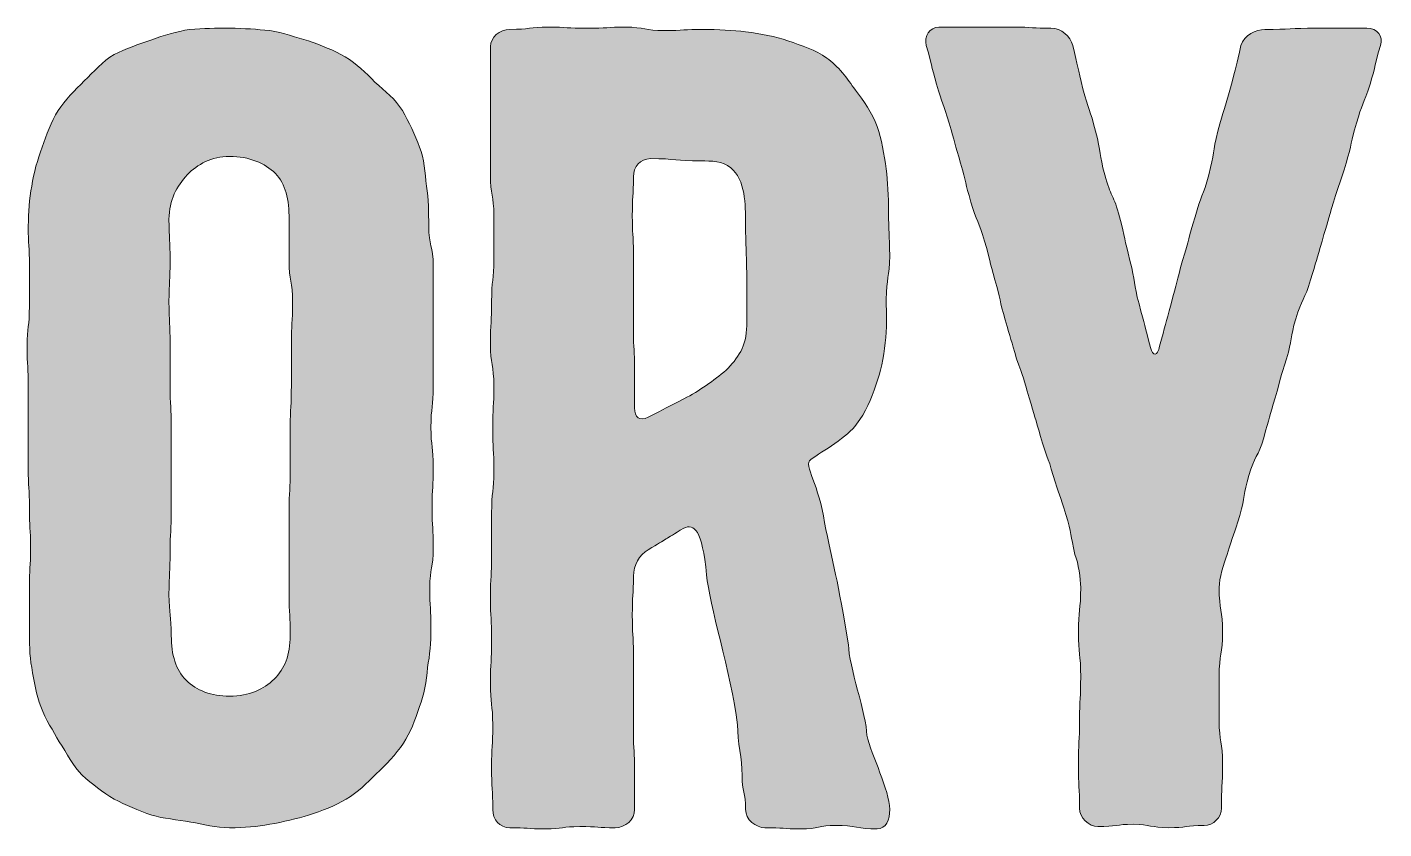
# Model space of a CAD drawing. Header units: inches. Extents: x 112 to 968, y -1050 to -30.
# Drawn here: x 570.4 to 965.5, y -476.4 to -242.9 of the extents above; entities that cross this region are included whole.
import ezdxf

# ---------------------------------------------------------------- set-up
doc = ezdxf.new("R2010")
doc.units = ezdxf.units.IN
doc.header["$MEASUREMENT"] = 0
doc.layers.add('Layer 1', color=7, linetype='Continuous')

# ---------------------------------------------------------------- blocks, each defined once
blk = doc.blocks.new('block 3')
at = {"layer": 'Layer 1', "true_color": 0xea2625}
h = blk.add_hatch(color=20, dxfattribs=at)
h.dxf.hatch_style = 2
edge = h.paths.add_edge_path()
edge.add_spline(control_points=[(629.37, -476.05), (625.37, -476.05), (621.71, -475.05), (618.04, -474.38), (614.04, -473.71), (610.05, -473.38), (606.72, -472.38), (602.72, -471.05), (599.05, -469.38), (595.72, -467.72), (592.39, -465.72), (589.39, -463.39), (586.39, -460.72), (583.73, -458.06), (582.06, -454.39), (579.73, -451.06), (578.07, -447.73), (575.74, -444.73), (574.4, -440.74), (573.07, -437.4), (572.4, -433.41), (571.74, -429.41), (571.07, -425.75), (571.07, -422.08), (571.07, -418.08), (571.07, -412.09), (571.07, -412.09), (571.07, -406.09), (571.07, -400.43), (571.4, -400.43), (571.4, -394.43), (571.4, -388.77), (571.07, -388.77), (571.07, -382.77), (571.07, -377.11), (570.74, -377.11), (570.74, -371.12), (570.74, -365.12), (570.74, -365.12), (570.74, -359.46), (570.74, -353.46), (570.74, -353.46), (570.74, -347.8), (570.74, -341.8), (570.41, -341.8), (570.41, -335.8), (570.41, -330.14), (571.07, -330.14), (571.07, -324.15), (571.07, -318.48), (571.07, -318.48), (571.07, -312.49), (571.07, -306.49), (570.74, -306.49), (570.74, -300.83), (570.74, -296.83), (571.07, -292.83), (571.74, -289.17), (572.4, -285.17), (573.4, -281.51), (574.74, -277.84), (576.07, -274.18), (577.4, -270.51), (579.4, -267.18), (581.4, -264.19), (584.4, -261.19), (587.06, -258.52), (589.73, -255.86), (592.39, -252.86), (595.72, -250.86), (599.05, -249.2), (602.72, -247.86), (606.72, -246.53), (610.05, -245.2), (614.04, -244.2), (617.71, -243.53), (621.71, -243.2), (625.37, -243.2), (629.37, -243.2), (633.7, -243.2), (637.36, -243.53), (641.03, -243.87), (645.02, -244.53), (648.69, -245.87), (652.35, -246.86), (656.02, -248.2), (659.68, -249.53), (663.01, -251.53), (666.34, -253.53), (669.01, -256.19), (671.67, -258.86), (674.67, -261.52), (677.67, -263.85), (679.67, -267.18), (681.66, -270.51), (683.33, -274.18), (684.66, -277.84), (685.99, -281.17), (686.33, -285.17), (686.66, -289.17), (687.33, -292.83), (687.33, -296.83), (687.33, -300.83), (687.33, -306.49), (688.66, -306.49), (688.66, -312.49), (688.66, -318.48), (688.66, -318.48), (688.66, -324.15), (688.66, -330.14), (688.66, -330.14), (688.66, -335.8), (688.66, -341.8), (688.66, -341.8), (688.66, -347.46), (688.66, -353.46), (687.99, -353.46), (687.99, -359.46), (687.99, -365.12), (688.66, -365.12), (688.66, -371.12), (688.66, -376.78), (688.33, -376.78), (688.33, -382.77), (688.33, -388.77), (688.66, -388.77), (688.66, -394.43), (688.66, -400.43), (687.66, -400.43), (687.66, -406.09), (687.66, -412.09), (687.99, -412.09), (687.99, -418.08), (687.99, -422.08), (687.66, -425.75), (686.99, -429.41), (686.66, -433.41), (685.99, -437.4), (684.66, -440.74), (683.33, -444.73), (682, -448.4), (680, -451.4), (677.67, -454.73), (675, -457.72), (672.01, -460.39), (669.34, -463.05), (666.68, -465.72), (663.34, -467.72), (660.01, -469.72), (656.35, -471.05), (652.35, -472.38), (649.02, -473.38), (645.02, -474.38), (641.03, -475.05), (637.36, -475.71), (633.7, -476.05), (629.37, -476.05)], knot_values=[0, 0, 0, 0, 1, 1, 1, 2, 2, 2, 3, 3, 3, 4, 4, 4, 5, 5, 5, 6, 6, 6, 7, 7, 7, 8, 8, 8, 9, 9, 9, 10, 10, 10, 11, 11, 11, 12, 12, 12, 13, 13, 13, 14, 14, 14, 15, 15, 15, 16, 16, 16, 17, 17, 17, 18, 18, 18, 19, 19, 19, 20, 20, 20, 21, 21, 21, 22, 22, 22, 23, 23, 23, 24, 24, 24, 25, 25, 25, 26, 26, 26, 27, 27, 27, 28, 28, 28, 29, 29, 29, 30, 30, 30, 31, 31, 31, 32, 32, 32, 33, 33, 33, 34, 34, 34, 35, 35, 35, 36, 36, 36, 37, 37, 37, 38, 38, 38, 39, 39, 39, 40, 40, 40, 41, 41, 41, 42, 42, 42, 43, 43, 43, 44, 44, 44, 45, 45, 45, 46, 46, 46, 47, 47, 47, 48, 48, 48, 49, 49, 49, 50, 50, 50, 51, 51, 51, 52, 52, 52, 52], degree=3, periodic=1)
edge = h.paths.add_edge_path()
edge.add_spline(control_points=[(629.37, -437.74), (635.03, -437.74), (639.36, -435.74), (642.36, -432.74), (645.36, -429.74), (647.02, -425.75), (647.02, -420.08), (647.02, -414.09), (646.69, -414.09), (646.69, -408.09), (646.69, -402.09), (646.69, -402.09), (646.69, -395.76), (646.69, -389.77), (646.69, -389.77), (646.69, -383.77), (646.69, -377.78), (647.02, -377.78), (647.02, -371.45), (647.02, -365.45), (647.02, -365.45), (647.02, -359.46), (647.02, -353.46), (647.35, -353.46), (647.35, -347.13), (647.35, -341.13), (647.35, -341.13), (647.35, -335.14), (647.35, -329.14), (647.69, -329.14), (647.69, -323.15), (647.69, -316.82), (646.69, -316.82), (646.69, -310.82), (646.69, -304.83), (646.69, -304.83), (646.69, -298.83), (646.69, -293.17), (645.69, -288.5), (642.69, -285.51), (639.69, -282.51), (635.03, -280.51), (629.37, -280.51), (624.04, -280.51), (620.04, -282.84), (617.04, -285.84), (614.04, -289.17), (611.71, -293.17), (611.71, -298.83), (611.71, -304.83), (612.05, -304.83), (612.05, -310.82), (612.05, -316.82), (611.71, -316.82), (611.71, -322.81), (611.71, -329.14), (612.05, -329.14), (612.05, -335.14), (612.05, -341.13), (612.05, -341.13), (612.05, -347.13), (612.05, -353.46), (612.38, -353.46), (612.38, -359.46), (612.38, -365.45), (612.38, -365.45), (612.38, -371.45), (612.38, -377.44), (612.38, -377.44), (612.38, -383.44), (612.38, -389.77), (612.05, -389.77), (612.05, -395.76), (612.05, -401.76), (611.71, -401.76), (611.71, -408.09), (611.71, -414.09), (612.38, -414.09), (612.38, -420.08), (612.38, -425.75), (613.71, -430.08), (616.71, -433.07), (619.71, -436.07), (624.04, -437.74), (629.37, -437.74)], knot_values=[0, 0, 0, 0, 1, 1, 1, 2, 2, 2, 3, 3, 3, 4, 4, 4, 5, 5, 5, 6, 6, 6, 7, 7, 7, 8, 8, 8, 9, 9, 9, 10, 10, 10, 11, 11, 11, 12, 12, 12, 13, 13, 13, 14, 14, 14, 15, 15, 15, 16, 16, 16, 17, 17, 17, 18, 18, 18, 19, 19, 19, 20, 20, 20, 21, 21, 21, 22, 22, 22, 23, 23, 23, 24, 24, 24, 25, 25, 25, 26, 26, 26, 27, 27, 27, 28, 28, 28, 28], degree=3, periodic=1)
h = blk.add_hatch(color=20, dxfattribs=at)
h.dxf.hatch_style = 2
edge = h.paths.add_edge_path()
edge.add_spline(control_points=[(809.58, -422.75), (809.58, -428.74), (814.91, -443.4), (814.91, -449.06), (816.24, -455.06), (821.57, -465.05), (821.57, -470.72), (821.57, -473.71), (820.57, -476.38), (817.91, -476.38), (812.58, -476.38), (811.24, -475.38), (805.91, -475.38), (800.92, -475.38), (800.92, -476.38), (795.59, -476.38), (790.59, -476.38), (790.59, -476.05), (785.26, -476.05), (782.6, -476.05), (779.6, -473.71), (779.6, -470.72), (779.6, -465.72), (778.6, -465.72), (778.6, -460.72), (778.6, -456.06), (777.27, -451.06), (777.27, -446.07), (775.27, -430.74), (768.94, -410.76), (768.27, -402.43), (766.94, -389.1), (764.61, -387.44), (761.61, -388.77), (755.61, -392.43), (757.28, -391.44), (751.28, -395.1), (748.62, -396.43), (746.95, -399.76), (746.95, -402.76), (746.95, -408.42), (746.62, -408.42), (746.62, -414.09), (746.62, -419.75), (746.95, -419.75), (746.95, -425.41), (746.95, -431.08), (746.95, -431.08), (746.95, -436.74), (746.95, -442.4), (746.95, -442.4), (746.95, -448.06), (746.95, -453.73), (747.29, -453.73), (747.29, -459.39), (747.29, -465.05), (747.29, -465.05), (747.29, -470.72), (747.29, -473.71), (744.62, -476.05), (741.62, -476.05), (736.63, -476.05), (736.63, -475.71), (731.3, -475.71), (726.3, -475.71), (726.3, -476.38), (721.3, -476.38), (715.97, -476.38), (715.97, -476.05), (710.98, -476.05), (707.98, -476.05), (705.98, -473.71), (705.98, -470.72), (705.98, -464.72), (705.65, -464.72), (705.65, -458.39), (705.65, -452.4), (705.98, -452.4), (705.98, -446.07), (705.98, -440.07), (705.31, -440.07), (705.31, -433.74), (705.31, -427.74), (705.65, -427.74), (705.65, -421.42), (705.65, -415.09), (705.31, -415.09), (705.31, -409.09), (705.31, -402.76), (705.65, -402.76), (705.65, -396.76), (705.65, -390.44), (705.65, -390.44), (705.65, -384.44), (705.65, -378.11), (706.31, -378.11), (706.31, -372.11), (706.31, -365.79), (705.98, -365.79), (705.98, -359.79), (705.98, -353.46), (706.31, -353.46), (706.31, -347.46), (706.31, -341.13), (705.31, -341.13), (705.31, -335.14), (705.31, -328.81), (705.65, -328.81), (705.65, -322.81), (705.65, -316.49), (706.31, -316.49), (706.31, -310.49), (706.31, -304.16), (706.31, -304.16), (706.31, -297.83), (706.31, -291.83), (705.31, -291.83), (705.31, -285.84), (705.31, -279.51), (705.31, -279.51), (705.31, -273.51), (705.31, -267.18), (705.31, -267.18), (705.31, -260.85), (705.31, -254.86), (705.31, -254.86), (705.31, -248.53), (705.31, -245.87), (707.98, -243.53), (710.98, -243.53), (716.64, -243.53), (716.64, -242.87), (722.3, -242.87), (727.63, -242.87), (727.63, -243.2), (733.3, -243.2), (739.29, -243.2), (739.29, -242.87), (744.62, -242.87), (750.28, -242.87), (750.28, -243.87), (755.95, -243.87), (761.61, -243.87), (761.61, -243.53), (767.27, -243.53), (771.6, -243.53), (775.93, -243.87), (779.6, -244.2), (784.26, -244.87), (788.26, -245.53), (791.92, -246.86), (795.92, -248.2), (799.92, -249.53), (803.25, -251.86), (806.58, -254.19), (809.25, -257.86), (811.58, -261.19), (813.91, -264.19), (816.57, -267.85), (817.91, -271.85), (819.24, -275.51), (819.9, -279.84), (820.57, -284.17), (820.9, -287.84), (821.24, -292.17), (821.24, -296.5), (821.24, -302.83), (821.57, -302.83), (821.57, -309.49), (821.57, -315.82), (820.57, -315.82), (820.57, -322.15), (820.57, -326.48), (820.9, -330.81), (820.24, -334.81), (819.9, -339.14), (818.91, -343.47), (817.57, -347.13), (816.24, -351.13), (814.58, -355.13), (811.91, -358.46), (809.58, -362.12), (801.92, -366.45), (798.59, -368.78), (796.25, -370.45), (801.25, -376.45), (802.58, -387.11), (804.91, -398.76), (806.58, -404.09), (809.58, -422.75)], knot_values=[0, 0, 0, 0, 1, 1, 1, 2, 2, 2, 3, 3, 3, 4, 4, 4, 5, 5, 5, 6, 6, 6, 7, 7, 7, 8, 8, 8, 9, 9, 9, 10, 10, 10, 11, 11, 11, 12, 12, 12, 13, 13, 13, 14, 14, 14, 15, 15, 15, 16, 16, 16, 17, 17, 17, 18, 18, 18, 19, 19, 19, 20, 20, 20, 21, 21, 21, 22, 22, 22, 23, 23, 23, 24, 24, 24, 25, 25, 25, 26, 26, 26, 27, 27, 27, 28, 28, 28, 29, 29, 29, 30, 30, 30, 31, 31, 31, 32, 32, 32, 33, 33, 33, 34, 34, 34, 35, 35, 35, 36, 36, 36, 37, 37, 37, 38, 38, 38, 39, 39, 39, 40, 40, 40, 41, 41, 41, 42, 42, 42, 43, 43, 43, 44, 44, 44, 45, 45, 45, 46, 46, 46, 47, 47, 47, 48, 48, 48, 49, 49, 49, 50, 50, 50, 51, 51, 51, 52, 52, 52, 53, 53, 53, 54, 54, 54, 55, 55, 55, 56, 56, 56, 57, 57, 57, 58, 58, 58, 59, 59, 59, 60, 60, 60, 61, 61, 61, 62, 62, 62, 63, 63, 63, 63], degree=3, periodic=1)
edge = h.paths.add_edge_path()
edge.add_spline(control_points=[(779.93, -314.82), (779.93, -307.49), (779.6, -307.49), (779.6, -299.83), (779.6, -294.83), (779.6, -287.17), (775.27, -283.84), (772.94, -281.84), (769.61, -281.84), (766.61, -281.84), (759.28, -281.84), (759.28, -281.17), (751.95, -281.17), (748.95, -281.17), (746.95, -283.51), (746.95, -286.5), (746.95, -292.17), (746.62, -292.17), (746.62, -297.83), (746.62, -303.16), (746.95, -303.16), (746.95, -308.82), (746.95, -314.49), (746.95, -314.49), (746.95, -320.15), (746.95, -325.81), (746.95, -325.81), (746.95, -331.47), (746.95, -336.8), (747.29, -336.8), (747.29, -342.47), (747.29, -348.13), (747.29, -348.13), (747.29, -353.79), (747.29, -356.46), (748.62, -357.79), (751.28, -356.46), (756.28, -353.79), (756.61, -353.79), (761.61, -351.13), (766.27, -348.8), (770.27, -345.8), (773.93, -342.8), (777.27, -339.47), (779.93, -335.8), (779.93, -329.81), (779.93, -322.48), (779.93, -322.48), (779.93, -314.82)], knot_values=[0, 0, 0, 0, 1, 1, 1, 2, 2, 2, 3, 3, 3, 4, 4, 4, 5, 5, 5, 6, 6, 6, 7, 7, 7, 8, 8, 8, 9, 9, 9, 10, 10, 10, 11, 11, 11, 12, 12, 12, 13, 13, 13, 14, 14, 14, 15, 15, 15, 16, 16, 16, 16], degree=3, periodic=1)
h = blk.add_hatch(color=20, dxfattribs=at)
h.dxf.hatch_style = 2
edge = h.paths.add_edge_path()
edge.add_spline(control_points=[(964.47, -248.2), (962.8, -253.86), (963.14, -253.86), (961.47, -259.52), (959.47, -265.52), (959.14, -265.18), (957.47, -270.85), (955.81, -276.51), (956.14, -276.84), (954.48, -282.51), (952.81, -288.17), (952.48, -288.17), (950.81, -293.83), (949.15, -299.5), (949.15, -299.5), (947.48, -305.16), (945.81, -310.82), (945.81, -310.82), (944.15, -316.49), (942.48, -322.15), (941.48, -322.15), (939.82, -327.81), (938.15, -333.47), (938.82, -333.81), (937.15, -339.47), (935.15, -345.13), (935.49, -345.13), (933.82, -350.8), (932.16, -356.46), (932.16, -356.46), (930.49, -362.45), (928.82, -368.12), (927.83, -367.78), (926.16, -373.45), (924.49, -379.11), (925.16, -379.44), (923.49, -385.11), (921.83, -390.77), (921.5, -390.77), (919.83, -396.43), (918.83, -399.1), (917.5, -403.43), (917.5, -406.09), (917.5, -412.75), (918.5, -412.75), (918.5, -419.08), (918.5, -425.41), (917.5, -425.41), (917.5, -432.07), (917.5, -438.4), (917.5, -438.4), (917.5, -444.73), (917.5, -451.06), (918.5, -451.06), (918.5, -457.39), (918.5, -464.05), (918.17, -464.05), (918.17, -470.38), (918.17, -473.05), (915.83, -475.38), (913.17, -475.38), (907.84, -475.38), (907.84, -476.05), (902.84, -476.05), (897.51, -476.05), (897.51, -475.05), (892.51, -475.05), (887.52, -475.05), (887.52, -475.71), (882.19, -475.71), (879.52, -475.71), (876.86, -473.05), (876.86, -470.38), (876.86, -464.05), (876.53, -464.05), (876.53, -457.72), (876.53, -451.06), (876.86, -451.06), (876.86, -444.73), (876.86, -438.4), (877.19, -438.4), (877.19, -432.07), (877.19, -425.41), (876.53, -425.41), (876.53, -419.08), (876.53, -412.75), (877.19, -412.75), (877.19, -406.09), (877.19, -403.43), (876.53, -399.1), (875.53, -396.43), (874.19, -390.77), (874.53, -390.44), (872.86, -384.77), (871.2, -379.11), (870.86, -379.11), (869.2, -373.45), (867.53, -367.78), (867.2, -367.78), (865.53, -362.12), (863.87, -356.46), (863.87, -356.46), (862.2, -350.8), (860.54, -345.13), (860.54, -345.13), (858.54, -339.47), (856.87, -333.81), (856.87, -333.81), (855.21, -328.14), (853.54, -322.48), (853.88, -322.15), (852.21, -316.49), (850.54, -310.82), (850.88, -310.82), (849.21, -305.16), (847.55, -299.5), (846.88, -299.5), (845.21, -293.83), (843.55, -288.17), (843.88, -288.17), (842.22, -282.51), (840.55, -276.84), (840.55, -276.51), (838.89, -270.85), (837.22, -265.18), (836.89, -265.18), (835.22, -259.52), (833.56, -253.86), (833.89, -253.86), (832.22, -248.2), (831.56, -245.53), (833.22, -242.87), (835.89, -242.87), (841.22, -242.87), (841.22, -242.87), (846.88, -242.87), (852.21, -242.87), (852.21, -242.87), (857.54, -242.87), (863.2, -242.87), (863.2, -243.2), (868.53, -243.2), (871.53, -243.2), (874.19, -245.53), (874.86, -248.2), (876.53, -254.53), (876.19, -254.53), (877.86, -260.85), (879.52, -266.85), (879.86, -266.85), (881.52, -273.18), (883.19, -279.51), (882.52, -279.84), (884.19, -285.84), (885.86, -292.17), (886.85, -291.83), (888.52, -298.16), (890.18, -304.49), (889.85, -304.49), (891.52, -310.82), (893.18, -317.15), (892.51, -317.48), (894.18, -323.48), (895.85, -329.81), (895.85, -329.81), (897.51, -336.14), (898.18, -338.8), (899.51, -338.8), (900.18, -335.8), (901.84, -329.48), (901.84, -329.48), (903.51, -323.48), (905.17, -317.15), (905.17, -317.15), (906.84, -310.82), (908.84, -304.49), (908.5, -304.49), (910.5, -298.16), (912.17, -291.83), (912.84, -292.17), (914.5, -285.84), (916.17, -279.51), (915.5, -279.51), (917.17, -273.18), (918.83, -266.85), (919.16, -266.85), (920.83, -260.52), (922.5, -254.19), (922.5, -254.19), (923.83, -248.2), (924.83, -245.2), (928.16, -243.53), (930.82, -243.53), (938.15, -243.53), (938.15, -243.2), (945.81, -243.2), (953.14, -243.2), (953.14, -243.2), (960.47, -243.2), (963.47, -243.2), (965.47, -245.53), (964.47, -248.2)], knot_values=[0, 0, 0, 0, 1, 1, 1, 2, 2, 2, 3, 3, 3, 4, 4, 4, 5, 5, 5, 6, 6, 6, 7, 7, 7, 8, 8, 8, 9, 9, 9, 10, 10, 10, 11, 11, 11, 12, 12, 12, 13, 13, 13, 14, 14, 14, 15, 15, 15, 16, 16, 16, 17, 17, 17, 18, 18, 18, 19, 19, 19, 20, 20, 20, 21, 21, 21, 22, 22, 22, 23, 23, 23, 24, 24, 24, 25, 25, 25, 26, 26, 26, 27, 27, 27, 28, 28, 28, 29, 29, 29, 30, 30, 30, 31, 31, 31, 32, 32, 32, 33, 33, 33, 34, 34, 34, 35, 35, 35, 36, 36, 36, 37, 37, 37, 38, 38, 38, 39, 39, 39, 40, 40, 40, 41, 41, 41, 42, 42, 42, 43, 43, 43, 44, 44, 44, 45, 45, 45, 46, 46, 46, 47, 47, 47, 48, 48, 48, 49, 49, 49, 50, 50, 50, 51, 51, 51, 52, 52, 52, 53, 53, 53, 54, 54, 54, 55, 55, 55, 56, 56, 56, 57, 57, 57, 58, 58, 58, 59, 59, 59, 60, 60, 60, 61, 61, 61, 62, 62, 62, 63, 63, 63, 64, 64, 64, 65, 65, 65, 66, 66, 66, 67, 67, 67, 67], degree=3, periodic=1)
at = {"layer": 'Layer 1', "lineweight": 0}
for points, knots in [([(629.37, -476.05), (625.37, -476.05), (621.71, -475.05), (618.04, -474.38), (614.04, -473.71), (610.05, -473.38), (606.72, -472.38), (602.72, -471.05), (599.05, -469.38), (595.72, -467.72), (592.39, -465.72), (589.39, -463.39), (586.39, -460.72), (583.73, -458.06), (582.06, -454.39), (579.73, -451.06), (578.07, -447.73), (575.74, -444.73), (574.4, -440.74), (573.07, -437.4), (572.4, -433.41), (571.74, -429.41), (571.07, -425.75), (571.07, -422.08), (571.07, -418.08), (571.07, -412.09), (571.07, -412.09), (571.07, -406.09), (571.07, -400.43), (571.4, -400.43), (571.4, -394.43), (571.4, -388.77), (571.07, -388.77), (571.07, -382.77), (571.07, -377.11), (570.74, -377.11), (570.74, -371.12), (570.74, -365.12), (570.74, -365.12), (570.74, -359.46), (570.74, -353.46), (570.74, -353.46), (570.74, -347.8), (570.74, -341.8), (570.41, -341.8), (570.41, -335.8), (570.41, -330.14), (571.07, -330.14), (571.07, -324.15), (571.07, -318.48), (571.07, -318.48), (571.07, -312.49), (571.07, -306.49), (570.74, -306.49), (570.74, -300.83), (570.74, -296.83), (571.07, -292.83), (571.74, -289.17), (572.4, -285.17), (573.4, -281.51), (574.74, -277.84), (576.07, -274.18), (577.4, -270.51), (579.4, -267.18), (581.4, -264.19), (584.4, -261.19), (587.06, -258.52), (589.73, -255.86), (592.39, -252.86), (595.72, -250.86), (599.05, -249.2), (602.72, -247.86), (606.72, -246.53), (610.05, -245.2), (614.04, -244.2), (617.71, -243.53), (621.71, -243.2), (625.37, -243.2), (629.37, -243.2), (633.7, -243.2), (637.36, -243.53), (641.03, -243.87), (645.02, -244.53), (648.69, -245.87), (652.35, -246.86), (656.02, -248.2), (659.68, -249.53), (663.01, -251.53), (666.34, -253.53), (669.01, -256.19), (671.67, -258.86), (674.67, -261.52), (677.67, -263.85), (679.67, -267.18), (681.66, -270.51), (683.33, -274.18), (684.66, -277.84), (685.99, -281.17), (686.33, -285.17), (686.66, -289.17), (687.33, -292.83), (687.33, -296.83), (687.33, -300.83), (687.33, -306.49), (688.66, -306.49), (688.66, -312.49), (688.66, -318.48), (688.66, -318.48), (688.66, -324.15), (688.66, -330.14), (688.66, -330.14), (688.66, -335.8), (688.66, -341.8), (688.66, -341.8), (688.66, -347.46), (688.66, -353.46), (687.99, -353.46), (687.99, -359.46), (687.99, -365.12), (688.66, -365.12), (688.66, -371.12), (688.66, -376.78), (688.33, -376.78), (688.33, -382.77), (688.33, -388.77), (688.66, -388.77), (688.66, -394.43), (688.66, -400.43), (687.66, -400.43), (687.66, -406.09), (687.66, -412.09), (687.99, -412.09), (687.99, -418.08), (687.99, -422.08), (687.66, -425.75), (686.99, -429.41), (686.66, -433.41), (685.99, -437.4), (684.66, -440.74), (683.33, -444.73), (682, -448.4), (680, -451.4), (677.67, -454.73), (675, -457.72), (672.01, -460.39), (669.34, -463.05), (666.68, -465.72), (663.34, -467.72), (660.01, -469.72), (656.35, -471.05), (652.35, -472.38), (649.02, -473.38), (645.02, -474.38), (641.03, -475.05), (637.36, -475.71), (633.7, -476.05), (629.37, -476.05)], [0, 0, 0, 0, 1, 1, 1, 2, 2, 2, 3, 3, 3, 4, 4, 4, 5, 5, 5, 6, 6, 6, 7, 7, 7, 8, 8, 8, 9, 9, 9, 10, 10, 10, 11, 11, 11, 12, 12, 12, 13, 13, 13, 14, 14, 14, 15, 15, 15, 16, 16, 16, 17, 17, 17, 18, 18, 18, 19, 19, 19, 20, 20, 20, 21, 21, 21, 22, 22, 22, 23, 23, 23, 24, 24, 24, 25, 25, 25, 26, 26, 26, 27, 27, 27, 28, 28, 28, 29, 29, 29, 30, 30, 30, 31, 31, 31, 32, 32, 32, 33, 33, 33, 34, 34, 34, 35, 35, 35, 36, 36, 36, 37, 37, 37, 38, 38, 38, 39, 39, 39, 40, 40, 40, 41, 41, 41, 42, 42, 42, 43, 43, 43, 44, 44, 44, 45, 45, 45, 46, 46, 46, 47, 47, 47, 48, 48, 48, 49, 49, 49, 50, 50, 50, 51, 51, 51, 52, 52, 52, 52]), ([(809.58, -422.75), (809.58, -428.74), (814.91, -443.4), (814.91, -449.06), (816.24, -455.06), (821.57, -465.05), (821.57, -470.72), (821.57, -473.71), (820.57, -476.38), (817.91, -476.38), (812.58, -476.38), (811.24, -475.38), (805.91, -475.38), (800.92, -475.38), (800.92, -476.38), (795.59, -476.38), (790.59, -476.38), (790.59, -476.05), (785.26, -476.05), (782.6, -476.05), (779.6, -473.71), (779.6, -470.72), (779.6, -465.72), (778.6, -465.72), (778.6, -460.72), (778.6, -456.06), (777.27, -451.06), (777.27, -446.07), (775.27, -430.74), (768.94, -410.76), (768.27, -402.43), (766.94, -389.1), (764.61, -387.44), (761.61, -388.77), (755.61, -392.43), (757.28, -391.44), (751.28, -395.1), (748.62, -396.43), (746.95, -399.76), (746.95, -402.76), (746.95, -408.42), (746.62, -408.42), (746.62, -414.09), (746.62, -419.75), (746.95, -419.75), (746.95, -425.41), (746.95, -431.08), (746.95, -431.08), (746.95, -436.74), (746.95, -442.4), (746.95, -442.4), (746.95, -448.06), (746.95, -453.73), (747.29, -453.73), (747.29, -459.39), (747.29, -465.05), (747.29, -465.05), (747.29, -470.72), (747.29, -473.71), (744.62, -476.05), (741.62, -476.05), (736.63, -476.05), (736.63, -475.71), (731.3, -475.71), (726.3, -475.71), (726.3, -476.38), (721.3, -476.38), (715.97, -476.38), (715.97, -476.05), (710.98, -476.05), (707.98, -476.05), (705.98, -473.71), (705.98, -470.72), (705.98, -464.72), (705.65, -464.72), (705.65, -458.39), (705.65, -452.4), (705.98, -452.4), (705.98, -446.07), (705.98, -440.07), (705.31, -440.07), (705.31, -433.74), (705.31, -427.74), (705.65, -427.74), (705.65, -421.42), (705.65, -415.09), (705.31, -415.09), (705.31, -409.09), (705.31, -402.76), (705.65, -402.76), (705.65, -396.76), (705.65, -390.44), (705.65, -390.44), (705.65, -384.44), (705.65, -378.11), (706.31, -378.11), (706.31, -372.11), (706.31, -365.79), (705.98, -365.79), (705.98, -359.79), (705.98, -353.46), (706.31, -353.46), (706.31, -347.46), (706.31, -341.13), (705.31, -341.13), (705.31, -335.14), (705.31, -328.81), (705.65, -328.81), (705.65, -322.81), (705.65, -316.49), (706.31, -316.49), (706.31, -310.49), (706.31, -304.16), (706.31, -304.16), (706.31, -297.83), (706.31, -291.83), (705.31, -291.83), (705.31, -285.84), (705.31, -279.51), (705.31, -279.51), (705.31, -273.51), (705.31, -267.18), (705.31, -267.18), (705.31, -260.85), (705.31, -254.86), (705.31, -254.86), (705.31, -248.53), (705.31, -245.87), (707.98, -243.53), (710.98, -243.53), (716.64, -243.53), (716.64, -242.87), (722.3, -242.87), (727.63, -242.87), (727.63, -243.2), (733.3, -243.2), (739.29, -243.2), (739.29, -242.87), (744.62, -242.87), (750.28, -242.87), (750.28, -243.87), (755.95, -243.87), (761.61, -243.87), (761.61, -243.53), (767.27, -243.53), (771.6, -243.53), (775.93, -243.87), (779.6, -244.2), (784.26, -244.87), (788.26, -245.53), (791.92, -246.86), (795.92, -248.2), (799.92, -249.53), (803.25, -251.86), (806.58, -254.19), (809.25, -257.86), (811.58, -261.19), (813.91, -264.19), (816.57, -267.85), (817.91, -271.85), (819.24, -275.51), (819.9, -279.84), (820.57, -284.17), (820.9, -287.84), (821.24, -292.17), (821.24, -296.5), (821.24, -302.83), (821.57, -302.83), (821.57, -309.49), (821.57, -315.82), (820.57, -315.82), (820.57, -322.15), (820.57, -326.48), (820.9, -330.81), (820.24, -334.81), (819.9, -339.14), (818.91, -343.47), (817.57, -347.13), (816.24, -351.13), (814.58, -355.13), (811.91, -358.46), (809.58, -362.12), (801.92, -366.45), (798.59, -368.78), (796.25, -370.45), (801.25, -376.45), (802.58, -387.11), (804.91, -398.76), (806.58, -404.09), (809.58, -422.75)], [0, 0, 0, 0, 1, 1, 1, 2, 2, 2, 3, 3, 3, 4, 4, 4, 5, 5, 5, 6, 6, 6, 7, 7, 7, 8, 8, 8, 9, 9, 9, 10, 10, 10, 11, 11, 11, 12, 12, 12, 13, 13, 13, 14, 14, 14, 15, 15, 15, 16, 16, 16, 17, 17, 17, 18, 18, 18, 19, 19, 19, 20, 20, 20, 21, 21, 21, 22, 22, 22, 23, 23, 23, 24, 24, 24, 25, 25, 25, 26, 26, 26, 27, 27, 27, 28, 28, 28, 29, 29, 29, 30, 30, 30, 31, 31, 31, 32, 32, 32, 33, 33, 33, 34, 34, 34, 35, 35, 35, 36, 36, 36, 37, 37, 37, 38, 38, 38, 39, 39, 39, 40, 40, 40, 41, 41, 41, 42, 42, 42, 43, 43, 43, 44, 44, 44, 45, 45, 45, 46, 46, 46, 47, 47, 47, 48, 48, 48, 49, 49, 49, 50, 50, 50, 51, 51, 51, 52, 52, 52, 53, 53, 53, 54, 54, 54, 55, 55, 55, 56, 56, 56, 57, 57, 57, 58, 58, 58, 59, 59, 59, 60, 60, 60, 61, 61, 61, 62, 62, 62, 63, 63, 63, 63]), ([(964.47, -248.2), (962.8, -253.86), (963.14, -253.86), (961.47, -259.52), (959.47, -265.52), (959.14, -265.18), (957.47, -270.85), (955.81, -276.51), (956.14, -276.84), (954.48, -282.51), (952.81, -288.17), (952.48, -288.17), (950.81, -293.83), (949.15, -299.5), (949.15, -299.5), (947.48, -305.16), (945.81, -310.82), (945.81, -310.82), (944.15, -316.49), (942.48, -322.15), (941.48, -322.15), (939.82, -327.81), (938.15, -333.47), (938.82, -333.81), (937.15, -339.47), (935.15, -345.13), (935.49, -345.13), (933.82, -350.8), (932.16, -356.46), (932.16, -356.46), (930.49, -362.45), (928.82, -368.12), (927.83, -367.78), (926.16, -373.45), (924.49, -379.11), (925.16, -379.44), (923.49, -385.11), (921.83, -390.77), (921.5, -390.77), (919.83, -396.43), (918.83, -399.1), (917.5, -403.43), (917.5, -406.09), (917.5, -412.75), (918.5, -412.75), (918.5, -419.08), (918.5, -425.41), (917.5, -425.41), (917.5, -432.07), (917.5, -438.4), (917.5, -438.4), (917.5, -444.73), (917.5, -451.06), (918.5, -451.06), (918.5, -457.39), (918.5, -464.05), (918.17, -464.05), (918.17, -470.38), (918.17, -473.05), (915.83, -475.38), (913.17, -475.38), (907.84, -475.38), (907.84, -476.05), (902.84, -476.05), (897.51, -476.05), (897.51, -475.05), (892.51, -475.05), (887.52, -475.05), (887.52, -475.71), (882.19, -475.71), (879.52, -475.71), (876.86, -473.05), (876.86, -470.38), (876.86, -464.05), (876.53, -464.05), (876.53, -457.72), (876.53, -451.06), (876.86, -451.06), (876.86, -444.73), (876.86, -438.4), (877.19, -438.4), (877.19, -432.07), (877.19, -425.41), (876.53, -425.41), (876.53, -419.08), (876.53, -412.75), (877.19, -412.75), (877.19, -406.09), (877.19, -403.43), (876.53, -399.1), (875.53, -396.43), (874.19, -390.77), (874.53, -390.44), (872.86, -384.77), (871.2, -379.11), (870.86, -379.11), (869.2, -373.45), (867.53, -367.78), (867.2, -367.78), (865.53, -362.12), (863.87, -356.46), (863.87, -356.46), (862.2, -350.8), (860.54, -345.13), (860.54, -345.13), (858.54, -339.47), (856.87, -333.81), (856.87, -333.81), (855.21, -328.14), (853.54, -322.48), (853.88, -322.15), (852.21, -316.49), (850.54, -310.82), (850.88, -310.82), (849.21, -305.16), (847.55, -299.5), (846.88, -299.5), (845.21, -293.83), (843.55, -288.17), (843.88, -288.17), (842.22, -282.51), (840.55, -276.84), (840.55, -276.51), (838.89, -270.85), (837.22, -265.18), (836.89, -265.18), (835.22, -259.52), (833.56, -253.86), (833.89, -253.86), (832.22, -248.2), (831.56, -245.53), (833.22, -242.87), (835.89, -242.87), (841.22, -242.87), (841.22, -242.87), (846.88, -242.87), (852.21, -242.87), (852.21, -242.87), (857.54, -242.87), (863.2, -242.87), (863.2, -243.2), (868.53, -243.2), (871.53, -243.2), (874.19, -245.53), (874.86, -248.2), (876.53, -254.53), (876.19, -254.53), (877.86, -260.85), (879.52, -266.85), (879.86, -266.85), (881.52, -273.18), (883.19, -279.51), (882.52, -279.84), (884.19, -285.84), (885.86, -292.17), (886.85, -291.83), (888.52, -298.16), (890.18, -304.49), (889.85, -304.49), (891.52, -310.82), (893.18, -317.15), (892.51, -317.48), (894.18, -323.48), (895.85, -329.81), (895.85, -329.81), (897.51, -336.14), (898.18, -338.8), (899.51, -338.8), (900.18, -335.8), (901.84, -329.48), (901.84, -329.48), (903.51, -323.48), (905.17, -317.15), (905.17, -317.15), (906.84, -310.82), (908.84, -304.49), (908.5, -304.49), (910.5, -298.16), (912.17, -291.83), (912.84, -292.17), (914.5, -285.84), (916.17, -279.51), (915.5, -279.51), (917.17, -273.18), (918.83, -266.85), (919.16, -266.85), (920.83, -260.52), (922.5, -254.19), (922.5, -254.19), (923.83, -248.2), (924.83, -245.2), (928.16, -243.53), (930.82, -243.53), (938.15, -243.53), (938.15, -243.2), (945.81, -243.2), (953.14, -243.2), (953.14, -243.2), (960.47, -243.2), (963.47, -243.2), (965.47, -245.53), (964.47, -248.2)], [0, 0, 0, 0, 1, 1, 1, 2, 2, 2, 3, 3, 3, 4, 4, 4, 5, 5, 5, 6, 6, 6, 7, 7, 7, 8, 8, 8, 9, 9, 9, 10, 10, 10, 11, 11, 11, 12, 12, 12, 13, 13, 13, 14, 14, 14, 15, 15, 15, 16, 16, 16, 17, 17, 17, 18, 18, 18, 19, 19, 19, 20, 20, 20, 21, 21, 21, 22, 22, 22, 23, 23, 23, 24, 24, 24, 25, 25, 25, 26, 26, 26, 27, 27, 27, 28, 28, 28, 29, 29, 29, 30, 30, 30, 31, 31, 31, 32, 32, 32, 33, 33, 33, 34, 34, 34, 35, 35, 35, 36, 36, 36, 37, 37, 37, 38, 38, 38, 39, 39, 39, 40, 40, 40, 41, 41, 41, 42, 42, 42, 43, 43, 43, 44, 44, 44, 45, 45, 45, 46, 46, 46, 47, 47, 47, 48, 48, 48, 49, 49, 49, 50, 50, 50, 51, 51, 51, 52, 52, 52, 53, 53, 53, 54, 54, 54, 55, 55, 55, 56, 56, 56, 57, 57, 57, 58, 58, 58, 59, 59, 59, 60, 60, 60, 61, 61, 61, 62, 62, 62, 63, 63, 63, 64, 64, 64, 65, 65, 65, 66, 66, 66, 67, 67, 67, 67]), ([(629.37, -437.74), (635.03, -437.74), (639.36, -435.74), (642.36, -432.74), (645.36, -429.74), (647.02, -425.75), (647.02, -420.08), (647.02, -414.09), (646.69, -414.09), (646.69, -408.09), (646.69, -402.09), (646.69, -402.09), (646.69, -395.76), (646.69, -389.77), (646.69, -389.77), (646.69, -383.77), (646.69, -377.78), (647.02, -377.78), (647.02, -371.45), (647.02, -365.45), (647.02, -365.45), (647.02, -359.46), (647.02, -353.46), (647.35, -353.46), (647.35, -347.13), (647.35, -341.13), (647.35, -341.13), (647.35, -335.14), (647.35, -329.14), (647.69, -329.14), (647.69, -323.15), (647.69, -316.82), (646.69, -316.82), (646.69, -310.82), (646.69, -304.83), (646.69, -304.83), (646.69, -298.83), (646.69, -293.17), (645.69, -288.5), (642.69, -285.51), (639.69, -282.51), (635.03, -280.51), (629.37, -280.51), (624.04, -280.51), (620.04, -282.84), (617.04, -285.84), (614.04, -289.17), (611.71, -293.17), (611.71, -298.83), (611.71, -304.83), (612.05, -304.83), (612.05, -310.82), (612.05, -316.82), (611.71, -316.82), (611.71, -322.81), (611.71, -329.14), (612.05, -329.14), (612.05, -335.14), (612.05, -341.13), (612.05, -341.13), (612.05, -347.13), (612.05, -353.46), (612.38, -353.46), (612.38, -359.46), (612.38, -365.45), (612.38, -365.45), (612.38, -371.45), (612.38, -377.44), (612.38, -377.44), (612.38, -383.44), (612.38, -389.77), (612.05, -389.77), (612.05, -395.76), (612.05, -401.76), (611.71, -401.76), (611.71, -408.09), (611.71, -414.09), (612.38, -414.09), (612.38, -420.08), (612.38, -425.75), (613.71, -430.08), (616.71, -433.07), (619.71, -436.07), (624.04, -437.74), (629.37, -437.74)], [0, 0, 0, 0, 1, 1, 1, 2, 2, 2, 3, 3, 3, 4, 4, 4, 5, 5, 5, 6, 6, 6, 7, 7, 7, 8, 8, 8, 9, 9, 9, 10, 10, 10, 11, 11, 11, 12, 12, 12, 13, 13, 13, 14, 14, 14, 15, 15, 15, 16, 16, 16, 17, 17, 17, 18, 18, 18, 19, 19, 19, 20, 20, 20, 21, 21, 21, 22, 22, 22, 23, 23, 23, 24, 24, 24, 25, 25, 25, 26, 26, 26, 27, 27, 27, 28, 28, 28, 28]), ([(779.93, -314.82), (779.93, -307.49), (779.6, -307.49), (779.6, -299.83), (779.6, -294.83), (779.6, -287.17), (775.27, -283.84), (772.94, -281.84), (769.61, -281.84), (766.61, -281.84), (759.28, -281.84), (759.28, -281.17), (751.95, -281.17), (748.95, -281.17), (746.95, -283.51), (746.95, -286.5), (746.95, -292.17), (746.62, -292.17), (746.62, -297.83), (746.62, -303.16), (746.95, -303.16), (746.95, -308.82), (746.95, -314.49), (746.95, -314.49), (746.95, -320.15), (746.95, -325.81), (746.95, -325.81), (746.95, -331.47), (746.95, -336.8), (747.29, -336.8), (747.29, -342.47), (747.29, -348.13), (747.29, -348.13), (747.29, -353.79), (747.29, -356.46), (748.62, -357.79), (751.28, -356.46), (756.28, -353.79), (756.61, -353.79), (761.61, -351.13), (766.27, -348.8), (770.27, -345.8), (773.93, -342.8), (777.27, -339.47), (779.93, -335.8), (779.93, -329.81), (779.93, -322.48), (779.93, -322.48), (779.93, -314.82)], [0, 0, 0, 0, 1, 1, 1, 2, 2, 2, 3, 3, 3, 4, 4, 4, 5, 5, 5, 6, 6, 6, 7, 7, 7, 8, 8, 8, 9, 9, 9, 10, 10, 10, 11, 11, 11, 12, 12, 12, 13, 13, 13, 14, 14, 14, 15, 15, 15, 16, 16, 16, 16])]:
    blk.add_open_spline(points, degree=3, knots=knots, dxfattribs=at)
blk = doc.blocks.new('block 2')
at = {"layer": 'Layer 1'}
blk.add_blockref('block 3', (0, 0), dxfattribs=at)

msp = doc.modelspace()

# ---------------------------------------------------------------- block references
at = {"layer": 'Layer 1'}
msp.add_blockref('block 2', (0, 0), dxfattribs=at)

doc.saveas('drawing.dxf')
